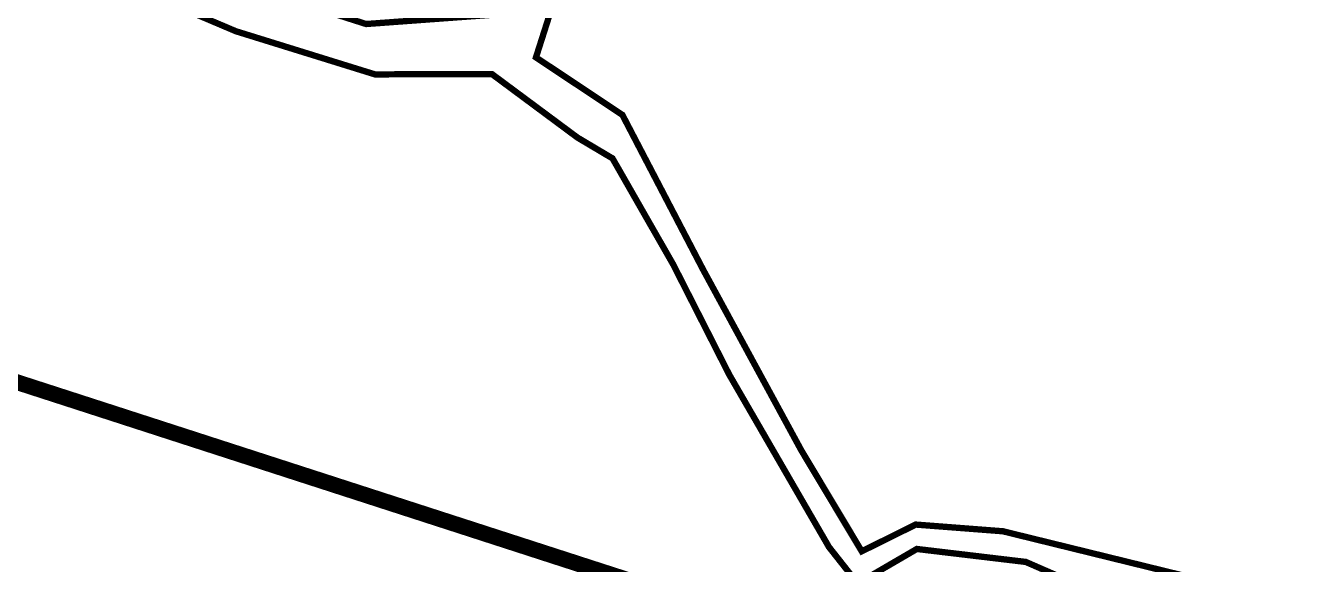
# Model space of a CAD drawing. Header units: metres. Extents: x 561401 to 594056, y 8460144 to 8508504.
# Drawn here: x 569516.77 to 569557.4, y 8474032.87 to 8474049.91 of the extents above; entities that cross this region are included whole.
import ezdxf

# ---------------------------------------------------------------- set-up
doc = ezdxf.new("R2010")
doc.units = ezdxf.units.M
doc.layers.add('1.1. DERECHO DE VIA', color=230, linetype='Continuous')
doc.layers.add('1.7 PIRCA DE PIEDRA', color=8, linetype='Continuous')

msp = doc.modelspace()

# ---------------------------------------------------------------- linework, layer by layer
at = {"layer": '1.1. DERECHO DE VIA', "color": 230, "linetype": 'Continuous', "lineweight": 40, "ltscale": 0.2, "const_width": 0.5}
msp.add_lwpolyline([(569453.15, 8474063.614), (569470.988, 8474054.587), (569489.649, 8474047.442), (569508.639, 8474041.172), (569527.668, 8474035.014), (569546.696, 8474028.857), (569565.725, 8474022.699), (569584.753, 8474016.541), (569603.781, 8474010.383), (569622.81, 8474004.226), (569641.72, 8473997.716), (569660.155, 8473991.191), (569678.171, 8473981.587), (569695.214, 8473970.78), (569712.401, 8473960.551), (569729.586, 8473950.32), (569746.771, 8473940.089), (569763.9, 8473929.765)], dxfattribs=at)
at = {"layer": '1.7 PIRCA DE PIEDRA', "color": 64, "linetype": 'Continuous', "lineweight": -3, "const_width": 0.2}
for points in [[(569559.174, 8474030.137), (569553.891, 8474032.394), (569547.704, 8474033.913), (569544.944, 8474034.125), (569543.235, 8474033.279), (569541.319, 8474036.478), (569538.209, 8474042.199), (569535.658, 8474047.088), (569532.922, 8474048.907), (569534.803, 8474054.801)], [(569516.883, 8474052.507), (569523.423, 8474049.735), (569527.824, 8474048.37), (569531.529, 8474048.379), (569534.238, 8474046.369), (569535.345, 8474045.712), (569537.268, 8474042.352), (569539.04, 8474038.87), (569542.197, 8474033.415), (569543.107, 8474032.263), (569544.979, 8474033.353), (569548.428, 8474032.943), (569550.979, 8474031.83), (569553.619, 8474031.57), (569556.046, 8474030.63), (569558.756, 8474028.868)], [(569532.401, 8474050.319), (569527.546, 8474049.963), (569519.317, 8474052.583)]]:
    msp.add_lwpolyline(points, dxfattribs=at)

doc.saveas('drawing.dxf')
